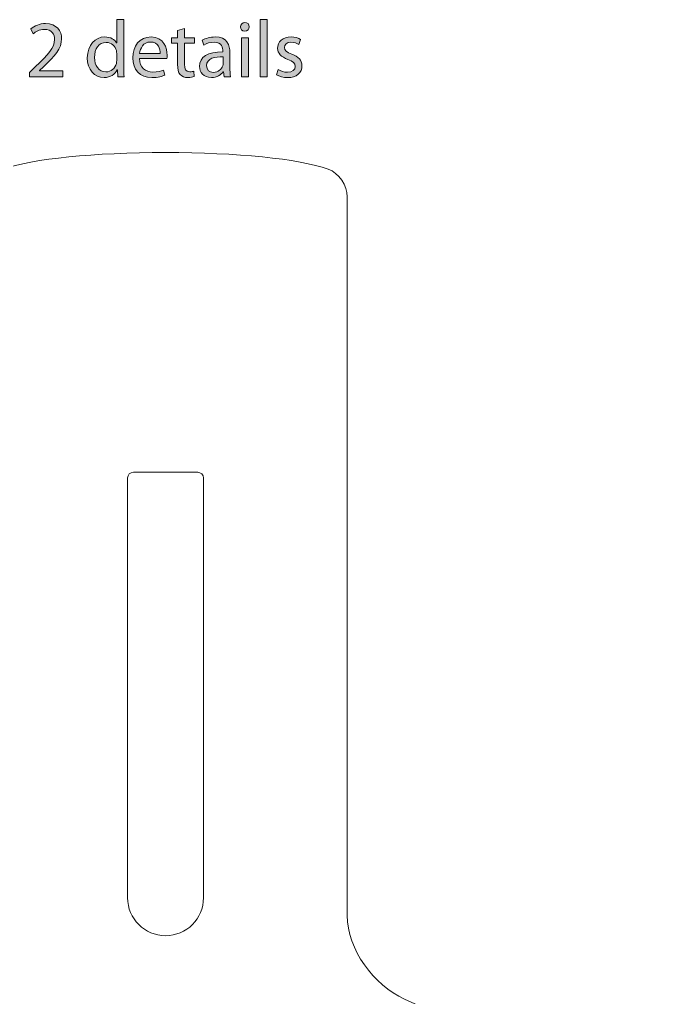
# Model space of a CAD drawing. Header units: inches. Extents: x 110 to 390, y -364 to 80.
# Drawn here: x 247 to 302.2, y -9.8 to 75.3 of the extents above; entities that cross this region are included whole.
import ezdxf

# ---------------------------------------------------------------- set-up
doc = ezdxf.new("R2010")
doc.units = ezdxf.units.IN
doc.header["$MEASUREMENT"] = 0
doc.layers.add('description', color=7, linetype='Continuous')
doc.layers.add('design3', color=7, linetype='Continuous')

# ---------------------------------------------------------------- blocks, each defined once
blk = doc.blocks.new('block 11')
at = {"layer": 'design3', "color": 1, "lineweight": 9}
blk.add_open_spline([(262.995, -1.101), (262.995, -2.924), (261.518, -4.401), (259.696, -4.401), (257.873, -4.401), (256.396, -2.924), (256.396, -1.101), (256.396, -1.101), (256.395, 35.398), (256.395, 35.398), (256.395, 35.675), (256.619, 35.898), (256.895, 35.898), (256.895, 35.898), (262.495, 35.898), (262.495, 35.898), (262.771, 35.898), (262.995, 35.675), (262.995, 35.398), (262.995, 35.398), (262.995, -1.101), (262.995, -1.101)], degree=3, knots=[0, 0, 0, 0, 1, 1, 1, 2, 2, 2, 3, 3, 3, 4, 4, 4, 5, 5, 5, 6, 6, 6, 7, 7, 7, 7], dxfattribs=at)
blk = doc.blocks.new('block 9')
at = {"layer": 'design3', "color": 1, "lineweight": 9}
blk.add_open_spline([(217.195, -53.803), (217.195, -53.803), (220.396, -53.803), (220.396, -53.803), (220.396, -53.803), (220.396, -63.804), (220.396, -63.804), (220.396, -63.804), (217.696, -63.804), (217.696, -63.804), (217.42, -63.804), (217.196, -64.028), (217.196, -64.305), (217.196, -64.305), (217.196, -73.305), (217.196, -73.305), (217.196, -73.581), (217.42, -73.805), (217.696, -73.805), (217.696, -73.805), (220.396, -73.805), (220.396, -73.805), (220.396, -73.805), (220.396, -83.805), (220.396, -83.805), (220.396, -83.805), (217.696, -83.805), (217.696, -83.805), (217.42, -83.805), (217.196, -84.028), (217.196, -84.304), (217.196, -86.011), (217.196, -91.597), (217.196, -93.304), (217.196, -93.58), (217.42, -93.804), (217.696, -93.804), (217.696, -93.804), (220.396, -93.804), (220.396, -93.804), (220.396, -93.804), (220.396, -103.805), (220.396, -103.805), (220.396, -103.805), (217.696, -103.805), (217.696, -103.805), (217.42, -103.805), (217.196, -104.028), (217.196, -104.305), (217.196, -106.011), (217.196, -111.597), (217.196, -113.304), (217.196, -113.581), (217.42, -113.804), (217.696, -113.804), (217.696, -113.804), (220.396, -113.804), (220.396, -113.804), (220.396, -113.804), (220.396, -123.805), (220.396, -123.805), (220.396, -123.805), (217.696, -123.805), (217.696, -123.805), (217.42, -123.805), (217.196, -124.029), (217.196, -124.304), (217.196, -124.304), (217.196, -133.304), (217.196, -133.304), (217.196, -133.58), (217.42, -133.804), (217.696, -133.804), (217.696, -133.804), (220.396, -133.804), (220.396, -133.804), (220.396, -133.804), (220.396, -143.804), (220.396, -143.804), (220.396, -143.804), (217.696, -143.804), (217.696, -143.804), (217.42, -143.804), (217.196, -144.028), (217.196, -144.304), (217.196, -144.304), (217.196, -153.304), (217.196, -153.304), (217.196, -153.581), (217.42, -153.805), (217.696, -153.805), (217.696, -153.805), (220.396, -153.805), (220.396, -153.805), (220.396, -153.805), (220.396, -163.804), (220.396, -163.804), (220.396, -163.804), (217.696, -163.804), (217.696, -163.804), (217.42, -163.804), (217.196, -164.028), (217.196, -164.304), (217.196, -166.011), (217.196, -171.597), (217.196, -173.304), (217.196, -173.58), (217.42, -173.804), (217.696, -173.804), (217.696, -173.804), (220.396, -173.804), (220.396, -173.804), (220.396, -173.804), (220.396, -183.805), (220.396, -183.805), (220.396, -183.805), (217.696, -183.805), (217.696, -183.805), (217.42, -183.805), (217.196, -184.028), (217.196, -184.304), (217.196, -186.011), (217.196, -191.597), (217.196, -193.305), (217.196, -193.58), (217.42, -193.804), (217.696, -193.804), (217.696, -193.804), (220.396, -193.804), (220.396, -193.804), (220.396, -193.804), (220.396, -203.805), (220.396, -203.805), (220.396, -203.805), (217.696, -203.805), (217.696, -203.805), (217.42, -203.805), (217.196, -204.029), (217.196, -204.304), (217.196, -204.304), (217.196, -213.304), (217.196, -213.304), (217.196, -213.581), (217.42, -213.804), (217.696, -213.804), (217.696, -213.804), (220.396, -213.804), (220.396, -213.804), (220.396, -213.804), (220.396, -223.804), (220.396, -223.804), (220.396, -223.804), (217.696, -223.804), (217.696, -223.804), (217.42, -223.804), (217.196, -224.029), (217.196, -224.304), (217.196, -224.304), (217.196, -233.304), (217.196, -233.304), (217.196, -233.581), (217.42, -233.805), (217.696, -233.805), (217.696, -233.805), (220.396, -233.805), (220.396, -233.805), (220.396, -233.805), (220.396, -243.804), (220.396, -243.804), (220.396, -243.804), (217.696, -243.804), (217.696, -243.804), (217.42, -243.804), (217.196, -244.028), (217.196, -244.304), (217.196, -246.011), (217.196, -251.597), (217.196, -253.304), (217.196, -253.58), (217.42, -253.804), (217.696, -253.804), (217.696, -253.804), (220.396, -253.804), (220.396, -253.804), (220.396, -253.804), (220.396, -263.804), (220.396, -263.804), (220.396, -263.804), (217.696, -263.804), (217.696, -263.804), (217.42, -263.804), (217.196, -264.027), (217.196, -264.304), (217.196, -266.01), (217.196, -271.596), (217.196, -273.304), (217.196, -273.58), (217.42, -273.804), (217.696, -273.804), (217.696, -273.804), (220.396, -273.804), (220.396, -273.804), (220.396, -273.804), (220.396, -283.804), (220.396, -283.804), (220.396, -283.804), (217.696, -283.804), (217.696, -283.804), (217.42, -283.804), (217.196, -284.028), (217.196, -284.304), (217.196, -284.304), (217.196, -293.304), (217.196, -293.304), (217.196, -293.58), (217.42, -293.804), (217.696, -293.804), (217.696, -293.804), (220.396, -293.804), (220.396, -293.804), (220.396, -293.804), (220.396, -303.804), (220.396, -303.804), (220.396, -303.804), (217.696, -303.804), (217.696, -303.804), (217.42, -303.804), (217.196, -304.028), (217.196, -304.304), (217.196, -304.304), (217.196, -313.304), (217.196, -313.304), (217.196, -313.58), (217.42, -313.804), (217.696, -313.804), (217.696, -313.804), (220.396, -313.804), (220.396, -313.804), (220.396, -313.804), (220.396, -323.804), (220.396, -323.804), (220.396, -323.804), (217.696, -323.804), (217.696, -323.804), (217.42, -323.804), (217.196, -324.027), (217.196, -324.304), (217.196, -326.01), (217.196, -331.597), (217.196, -333.304), (217.196, -333.58), (217.42, -333.804), (217.696, -333.804), (217.696, -333.804), (220.396, -333.804), (220.396, -333.804), (220.396, -333.804), (220.396, -343.804), (220.396, -343.804), (220.396, -343.804), (217.696, -343.804), (217.696, -343.804), (217.42, -343.804), (217.196, -344.028), (217.196, -344.304), (217.196, -344.304), (217.196, -350.305), (217.196, -350.305), (217.196, -350.581), (217.42, -350.805), (217.696, -350.805), (219.694, -350.805), (226.995, -350.805), (226.995, -350.805), (226.995, -350.805), (226.995, -353.805), (226.995, -353.805), (226.995, -353.805), (220.897, -353.805), (220.897, -353.805), (220.621, -353.805), (220.397, -354.028), (220.397, -354.305), (220.397, -354.305), (220.397, -360.306), (220.397, -360.306), (220.397, -360.581), (220.621, -360.805), (220.897, -360.805), (220.897, -360.805), (231.864, -363.806), (259.695, -363.806), (287.526, -363.806), (298.493, -360.805), (298.493, -360.805), (298.77, -360.805), (298.993, -360.581), (298.993, -360.306), (298.993, -360.306), (298.993, -354.305), (298.993, -354.305), (298.993, -354.028), (298.77, -353.805), (298.493, -353.805), (298.493, -353.805), (292.396, -353.805), (292.396, -353.805), (292.396, -353.805), (292.395, -350.805), (292.395, -350.805), (292.395, -350.805), (299.696, -350.805), (301.694, -350.805), (301.97, -350.805), (302.194, -350.581), (302.194, -350.305), (302.194, -350.305), (302.194, -344.304), (302.194, -344.304), (302.194, -344.028), (301.97, -343.804), (301.694, -343.804), (301.694, -343.804), (298.994, -343.804), (298.994, -343.804), (298.994, -343.804), (298.994, -333.804), (298.994, -333.804), (298.994, -333.804), (301.694, -333.804), (301.694, -333.804), (301.97, -333.804), (302.194, -333.58), (302.194, -333.304), (302.194, -331.596), (302.194, -326.011), (302.194, -324.304), (302.194, -324.028), (301.97, -323.804), (301.694, -323.804), (301.694, -323.804), (298.994, -323.804), (298.994, -323.804), (298.994, -323.804), (298.994, -313.804), (298.994, -313.804), (298.994, -313.804), (301.694, -313.804), (301.694, -313.804), (301.97, -313.804), (302.194, -313.58), (302.194, -313.304), (302.194, -313.304), (302.194, -304.304), (302.194, -304.304), (302.194, -304.028), (301.97, -303.804), (301.694, -303.804), (301.694, -303.804), (298.994, -303.804), (298.994, -303.804), (298.994, -303.804), (298.994, -293.804), (298.994, -293.804), (298.994, -293.804), (301.694, -293.804), (301.694, -293.804), (301.97, -293.804), (302.194, -293.58), (302.194, -293.304), (302.194, -293.304), (302.194, -284.304), (302.194, -284.304), (302.194, -284.028), (301.97, -283.804), (301.694, -283.804), (301.694, -283.804), (298.994, -283.804), (298.994, -283.804), (298.994, -283.804), (298.994, -273.804), (298.994, -273.804), (298.994, -273.804), (301.694, -273.804), (301.694, -273.804), (301.97, -273.804), (302.194, -273.579), (302.194, -273.304), (302.194, -271.596), (302.194, -266.011), (302.194, -264.304), (302.194, -264.028), (301.97, -263.804), (301.694, -263.804), (301.694, -263.804), (298.994, -263.804), (298.994, -263.804), (298.994, -263.804), (298.994, -253.804), (298.994, -253.804), (298.994, -253.804), (301.694, -253.804), (301.694, -253.804), (301.97, -253.804), (302.194, -253.58), (302.194, -253.304), (302.194, -251.597), (302.194, -246.011), (302.194, -244.305), (302.194, -244.028), (301.97, -243.804), (301.694, -243.804), (301.694, -243.804), (298.994, -243.804), (298.994, -243.804), (298.994, -243.804), (298.994, -233.805), (298.994, -233.805), (298.994, -233.805), (301.694, -233.805), (301.694, -233.805), (301.97, -233.805), (302.194, -233.581), (302.194, -233.304), (302.194, -233.304), (302.194, -224.304), (302.194, -224.304), (302.194, -224.029), (301.97, -223.804), (301.694, -223.804), (301.694, -223.804), (298.994, -223.804), (298.994, -223.804), (298.994, -223.804), (298.994, -213.804), (298.994, -213.804), (298.994, -213.804), (301.694, -213.804), (301.694, -213.804), (301.97, -213.804), (302.194, -213.581), (302.194, -213.304), (302.194, -213.304), (302.194, -204.304), (302.194, -204.304), (302.194, -204.029), (301.97, -203.805), (301.694, -203.805), (301.694, -203.805), (298.994, -203.805), (298.994, -203.805), (298.994, -203.805), (298.994, -193.804), (298.994, -193.804), (298.994, -193.804), (301.694, -193.804), (301.694, -193.804), (301.97, -193.804), (302.194, -193.58), (302.194, -193.305), (302.194, -191.597), (302.194, -186.012), (302.194, -184.305), (302.194, -184.029), (301.97, -183.805), (301.694, -183.805), (301.694, -183.805), (298.994, -183.805), (298.994, -183.805), (298.994, -183.805), (298.994, -173.804), (298.994, -173.804), (298.994, -173.804), (301.694, -173.804), (301.694, -173.804), (301.97, -173.804), (302.194, -173.58), (302.194, -173.304), (302.194, -171.597), (302.194, -166.011), (302.194, -164.305), (302.194, -164.028), (301.97, -163.804), (301.694, -163.804), (301.694, -163.804), (298.994, -163.804), (298.994, -163.804), (298.994, -163.804), (298.994, -153.805), (298.994, -153.805), (298.994, -153.805), (301.694, -153.805), (301.694, -153.805), (301.97, -153.805), (302.194, -153.581), (302.194, -153.304), (302.194, -153.304), (302.194, -144.304), (302.194, -144.304), (302.194, -144.028), (301.97, -143.804), (301.694, -143.804), (301.694, -143.804), (298.994, -143.804), (298.994, -143.804), (298.994, -143.804), (298.994, -133.804), (298.994, -133.804), (298.994, -133.804), (301.694, -133.804), (301.694, -133.804), (301.97, -133.804), (302.194, -133.58), (302.194, -133.304), (302.194, -133.304), (302.194, -124.304), (302.194, -124.304), (302.194, -124.029), (301.97, -123.805), (301.694, -123.805), (301.694, -123.805), (298.994, -123.805), (298.994, -123.805), (298.994, -123.805), (298.994, -113.804), (298.994, -113.804), (298.994, -113.804), (301.694, -113.804), (301.694, -113.804), (301.97, -113.804), (302.194, -113.58), (302.194, -113.304), (302.194, -111.597), (302.194, -106.012), (302.194, -104.305), (302.194, -104.029), (301.97, -103.805), (301.694, -103.805), (301.694, -103.805), (298.994, -103.805), (298.994, -103.805), (298.994, -103.805), (298.994, -93.804), (298.994, -93.804), (298.994, -93.804), (301.694, -93.804), (301.694, -93.804), (301.97, -93.804), (302.194, -93.58), (302.194, -93.304), (302.194, -91.597), (302.194, -86.012), (302.194, -84.305), (302.194, -84.029), (301.97, -83.805), (301.694, -83.805), (301.694, -83.805), (298.994, -83.805), (298.994, -83.805), (298.994, -83.805), (298.994, -73.805), (298.994, -73.805), (298.994, -73.805), (301.694, -73.805), (301.694, -73.805), (301.97, -73.805), (302.194, -73.581), (302.194, -73.305), (302.194, -73.305), (302.194, -64.305), (302.194, -64.305), (302.194, -64.028), (301.97, -63.804), (301.694, -63.804), (301.694, -63.804), (298.994, -63.804), (298.994, -63.804), (298.994, -63.804), (298.994, -53.803), (298.994, -53.803), (298.994, -53.803), (302.19, -53.803), (302.19, -53.805), (302.19, -53.805), (302.19, -39.805), (302.195, -39.805), (302.195, -26.96), (293.434, -15.778), (280.472, -9.908), (277.787, -8.693), (275.494, -5.595), (275.494, -2.647), (275.494, -2.647), (275.494, 59.837), (275.494, 59.837), (275.494, 60.821), (274.76, 61.93), (273.832, 62.256), (271.24, 63.166), (265.882, 63.695), (259.695, 63.695), (253.508, 63.695), (248.152, 63.166), (245.559, 62.256), (244.632, 61.93), (243.897, 60.821), (243.897, 59.837), (243.897, 59.837), (243.897, -2.647), (243.897, -2.647), (243.897, -5.595), (241.606, -8.693), (238.918, -9.908), (225.957, -15.778), (217.195, -26.96), (217.195, -39.798), (217.195, -39.805), (217.195, -53.805), (217.195, -53.803)], degree=3, knots=[0, 0, 0, 0, 1, 1, 1, 2, 2, 2, 3, 3, 3, 4, 4, 4, 5, 5, 5, 6, 6, 6, 7, 7, 7, 8, 8, 8, 9, 9, 9, 10, 10, 10, 11, 11, 11, 12, 12, 12, 13, 13, 13, 14, 14, 14, 15, 15, 15, 16, 16, 16, 17, 17, 17, 18, 18, 18, 19, 19, 19, 20, 20, 20, 21, 21, 21, 22, 22, 22, 23, 23, 23, 24, 24, 24, 25, 25, 25, 26, 26, 26, 27, 27, 27, 28, 28, 28, 29, 29, 29, 30, 30, 30, 31, 31, 31, 32, 32, 32, 33, 33, 33, 34, 34, 34, 35, 35, 35, 36, 36, 36, 37, 37, 37, 38, 38, 38, 39, 39, 39, 40, 40, 40, 41, 41, 41, 42, 42, 42, 43, 43, 43, 44, 44, 44, 45, 45, 45, 46, 46, 46, 47, 47, 47, 48, 48, 48, 49, 49, 49, 50, 50, 50, 51, 51, 51, 52, 52, 52, 53, 53, 53, 54, 54, 54, 55, 55, 55, 56, 56, 56, 57, 57, 57, 58, 58, 58, 59, 59, 59, 60, 60, 60, 61, 61, 61, 62, 62, 62, 63, 63, 63, 64, 64, 64, 65, 65, 65, 66, 66, 66, 67, 67, 67, 68, 68, 68, 69, 69, 69, 70, 70, 70, 71, 71, 71, 72, 72, 72, 73, 73, 73, 74, 74, 74, 75, 75, 75, 76, 76, 76, 77, 77, 77, 78, 78, 78, 79, 79, 79, 80, 80, 80, 81, 81, 81, 82, 82, 82, 83, 83, 83, 84, 84, 84, 85, 85, 85, 86, 86, 86, 87, 87, 87, 88, 88, 88, 89, 89, 89, 90, 90, 90, 91, 91, 91, 92, 92, 92, 93, 93, 93, 94, 94, 94, 95, 95, 95, 96, 96, 96, 97, 97, 97, 98, 98, 98, 99, 99, 99, 100, 100, 100, 101, 101, 101, 102, 102, 102, 103, 103, 103, 104, 104, 104, 105, 105, 105, 106, 106, 106, 107, 107, 107, 108, 108, 108, 109, 109, 109, 110, 110, 110, 111, 111, 111, 112, 112, 112, 113, 113, 113, 114, 114, 114, 115, 115, 115, 116, 116, 116, 117, 117, 117, 118, 118, 118, 119, 119, 119, 120, 120, 120, 121, 121, 121, 122, 122, 122, 123, 123, 123, 124, 124, 124, 125, 125, 125, 126, 126, 126, 127, 127, 127, 128, 128, 128, 129, 129, 129, 130, 130, 130, 131, 131, 131, 132, 132, 132, 133, 133, 133, 134, 134, 134, 135, 135, 135, 136, 136, 136, 137, 137, 137, 138, 138, 138, 139, 139, 139, 140, 140, 140, 141, 141, 141, 142, 142, 142, 143, 143, 143, 144, 144, 144, 145, 145, 145, 146, 146, 146, 147, 147, 147, 148, 148, 148, 149, 149, 149, 150, 150, 150, 151, 151, 151, 152, 152, 152, 153, 153, 153, 154, 154, 154, 155, 155, 155, 156, 156, 156, 157, 157, 157, 158, 158, 158, 159, 159, 159, 160, 160, 160, 161, 161, 161, 162, 162, 162, 163, 163, 163, 164, 164, 164, 165, 165, 165, 166, 166, 166, 167, 167, 167, 168, 168, 168, 169, 169, 169, 170, 170, 170, 171, 171, 171, 172, 172, 172, 173, 173, 173, 174, 174, 174, 175, 175, 175, 176, 176, 176, 177, 177, 177, 178, 178, 178, 179, 179, 179, 180, 180, 180, 181, 181, 181, 182, 182, 182, 183, 183, 183, 184, 184, 184, 185, 185, 185, 186, 186, 186, 187, 187, 187, 188, 188, 188, 189, 189, 189, 190, 190, 190, 191, 191, 191, 192, 192, 192, 193, 193, 193, 194, 194, 194, 195, 195, 195, 196, 196, 196, 197, 197, 197, 198, 198, 198, 199, 199, 199, 200, 200, 200, 201, 201, 201, 202, 202, 202, 203, 203, 203, 204, 204, 204, 205, 205, 205, 206, 206, 206, 206], dxfattribs=at)
at = {"layer": 'design3'}
blk.add_blockref('block 11', (0, 0), dxfattribs=at)
blk = doc.blocks.new('block 7')
at = {"layer": 'design3'}
blk.add_blockref('block 9', (0, 0), dxfattribs=at)
blk = doc.blocks.new('block 16')
at = {"layer": 'description'}
h = blk.add_hatch(color=252, dxfattribs=at)
h.dxf.hatch_style = 2
edge = h.paths.add_edge_path()
edge.add_spline(control_points=[(247.869, 70.294), (247.869, 70.294), (247.869, 70.672), (247.869, 70.672), (247.869, 70.672), (248.352, 71.141), (248.352, 71.141), (249.513, 72.246), (250.045, 72.834), (250.045, 73.52), (250.045, 73.982), (249.828, 74.409), (249.149, 74.409), (248.737, 74.409), (248.394, 74.199), (248.184, 74.024), (248.184, 74.024), (247.988, 74.458), (247.988, 74.458), (248.296, 74.717), (248.751, 74.92), (249.268, 74.92), (250.248, 74.92), (250.661, 74.248), (250.661, 73.597), (250.661, 72.757), (250.052, 72.078), (249.094, 71.155), (249.094, 71.155), (248.737, 70.819), (248.737, 70.819), (248.737, 70.819), (248.737, 70.805), (248.737, 70.805), (248.737, 70.805), (250.773, 70.805), (250.773, 70.805), (250.773, 70.805), (250.773, 70.294), (250.773, 70.294), (250.773, 70.294), (247.869, 70.294), (247.869, 70.294)], knot_values=[0, 0, 0, 0, 1, 1, 1, 2, 2, 2, 3, 3, 3, 4, 4, 4, 5, 5, 5, 6, 6, 6, 7, 7, 7, 8, 8, 8, 9, 9, 9, 10, 10, 10, 11, 11, 11, 12, 12, 12, 13, 13, 13, 14, 14, 14, 14], degree=3, periodic=1)
h = blk.add_hatch(color=252, dxfattribs=at)
h.dxf.hatch_style = 2
edge = h.paths.add_edge_path()
edge.add_spline(control_points=[(256.058, 75.262), (256.058, 75.262), (256.058, 71.169), (256.058, 71.169), (256.058, 70.868), (256.072, 70.525), (256.086, 70.294), (256.086, 70.294), (255.54, 70.294), (255.54, 70.294), (255.54, 70.294), (255.512, 70.882), (255.512, 70.882), (255.512, 70.882), (255.491, 70.882), (255.491, 70.882), (255.309, 70.504), (254.903, 70.217), (254.35, 70.217), (253.532, 70.217), (252.895, 70.91), (252.895, 71.938), (252.888, 73.065), (253.594, 73.751), (254.413, 73.751), (254.938, 73.751), (255.281, 73.506), (255.435, 73.24), (255.435, 73.24), (255.449, 73.24), (255.449, 73.24), (255.449, 73.24), (255.449, 75.262), (255.449, 75.262), (255.449, 75.262), (256.058, 75.262), (256.058, 75.262)], knot_values=[0, 0, 0, 0, 1, 1, 1, 2, 2, 2, 3, 3, 3, 4, 4, 4, 5, 5, 5, 6, 6, 6, 7, 7, 7, 8, 8, 8, 9, 9, 9, 10, 10, 10, 11, 11, 11, 12, 12, 12, 12], degree=3, periodic=1)
edge = h.paths.add_edge_path()
edge.add_spline(control_points=[(255.449, 72.302), (255.449, 72.379), (255.442, 72.484), (255.421, 72.561), (255.33, 72.946), (254.994, 73.268), (254.532, 73.268), (253.895, 73.268), (253.518, 72.708), (253.518, 71.966), (253.518, 71.281), (253.86, 70.714), (254.518, 70.714), (254.931, 70.714), (255.309, 70.994), (255.421, 71.449), (255.442, 71.533), (255.449, 71.617), (255.449, 71.715), (255.449, 71.715), (255.449, 72.302), (255.449, 72.302)], knot_values=[0, 0, 0, 0, 1, 1, 1, 2, 2, 2, 3, 3, 3, 4, 4, 4, 5, 5, 5, 6, 6, 6, 7, 7, 7, 7], degree=3, periodic=1)
h = blk.add_hatch(color=252, dxfattribs=at)
h.dxf.hatch_style = 2
edge = h.paths.add_edge_path()
edge.add_spline(control_points=[(266.971, 74.633), (266.971, 74.423), (266.824, 74.255), (266.58, 74.255), (266.356, 74.255), (266.209, 74.423), (266.209, 74.633), (266.209, 74.843), (266.363, 75.018), (266.593, 75.018), (266.817, 75.018), (266.971, 74.85), (266.971, 74.633)], knot_values=[0, 0, 0, 0, 1, 1, 1, 2, 2, 2, 3, 3, 3, 4, 4, 4, 4], degree=3, periodic=1)
h.paths.add_polyline_path([(266.285, 70.294), (266.285, 73.681), (266.901, 73.681), (266.901, 70.294)])
h = blk.add_hatch(color=252, dxfattribs=at)
h.dxf.hatch_style = 2
h.paths.add_polyline_path([(267.924, 75.262), (268.539, 75.262), (268.539, 70.294), (267.924, 70.294)])
h = blk.add_hatch(color=252, dxfattribs=at)
h.dxf.hatch_style = 2
edge = h.paths.add_edge_path()
edge.add_spline(control_points=[(261.336, 74.493), (261.336, 74.493), (261.336, 73.681), (261.336, 73.681), (261.336, 73.681), (262.218, 73.681), (262.218, 73.681), (262.218, 73.681), (262.218, 73.212), (262.218, 73.212), (262.218, 73.212), (261.336, 73.212), (261.336, 73.212), (261.336, 73.212), (261.336, 71.386), (261.336, 71.386), (261.336, 70.966), (261.455, 70.728), (261.798, 70.728), (261.966, 70.728), (262.064, 70.742), (262.155, 70.77), (262.155, 70.77), (262.183, 70.301), (262.183, 70.301), (262.064, 70.259), (261.875, 70.217), (261.637, 70.217), (261.35, 70.217), (261.119, 70.315), (260.972, 70.476), (260.804, 70.665), (260.735, 70.966), (260.735, 71.365), (260.735, 71.365), (260.735, 73.212), (260.735, 73.212), (260.735, 73.212), (260.21, 73.212), (260.21, 73.212), (260.21, 73.212), (260.21, 73.681), (260.21, 73.681), (260.21, 73.681), (260.735, 73.681), (260.735, 73.681), (260.735, 73.681), (260.735, 74.311), (260.735, 74.311), (260.735, 74.311), (261.336, 74.493), (261.336, 74.493)], knot_values=[0, 0, 0, 0, 1, 1, 1, 2, 2, 2, 3, 3, 3, 4, 4, 4, 5, 5, 5, 6, 6, 6, 7, 7, 7, 8, 8, 8, 9, 9, 9, 10, 10, 10, 11, 11, 11, 12, 12, 12, 13, 13, 13, 14, 14, 14, 15, 15, 15, 16, 16, 16, 17, 17, 17, 17], degree=3, periodic=1)
h = blk.add_hatch(color=252, dxfattribs=at)
h.dxf.hatch_style = 2
edge = h.paths.add_edge_path()
edge.add_spline(control_points=[(257.43, 71.875), (257.445, 71.043), (257.969, 70.7), (258.592, 70.7), (259.033, 70.7), (259.306, 70.777), (259.53, 70.875), (259.53, 70.875), (259.642, 70.434), (259.642, 70.434), (259.425, 70.336), (259.047, 70.217), (258.508, 70.217), (257.465, 70.217), (256.843, 70.91), (256.843, 71.931), (256.843, 72.953), (257.445, 73.751), (258.431, 73.751), (259.544, 73.751), (259.831, 72.785), (259.831, 72.162), (259.831, 72.036), (259.824, 71.946), (259.81, 71.875), (259.81, 71.875), (257.43, 71.875), (257.43, 71.875)], knot_values=[0, 0, 0, 0, 1, 1, 1, 2, 2, 2, 3, 3, 3, 4, 4, 4, 5, 5, 5, 6, 6, 6, 7, 7, 7, 8, 8, 8, 9, 9, 9, 9], degree=3, periodic=1)
edge = h.paths.add_edge_path()
edge.add_spline(control_points=[(259.236, 72.316), (259.243, 72.701), (259.075, 73.31), (258.382, 73.31), (257.753, 73.31), (257.487, 72.743), (257.438, 72.316), (257.438, 72.316), (259.236, 72.316), (259.236, 72.316)], knot_values=[0, 0, 0, 0, 1, 1, 1, 2, 2, 2, 3, 3, 3, 3], degree=3, periodic=1)
h = blk.add_hatch(color=252, dxfattribs=at)
h.dxf.hatch_style = 2
edge = h.paths.add_edge_path()
edge.add_spline(control_points=[(265.291, 71.106), (265.291, 70.812), (265.305, 70.525), (265.34, 70.294), (265.34, 70.294), (264.787, 70.294), (264.787, 70.294), (264.787, 70.294), (264.738, 70.721), (264.738, 70.721), (264.738, 70.721), (264.717, 70.721), (264.717, 70.721), (264.528, 70.455), (264.164, 70.217), (263.681, 70.217), (262.995, 70.217), (262.646, 70.7), (262.646, 71.19), (262.646, 72.008), (263.374, 72.456), (264.682, 72.449), (264.682, 72.449), (264.682, 72.519), (264.682, 72.519), (264.682, 72.792), (264.605, 73.303), (263.912, 73.296), (263.59, 73.296), (263.261, 73.205), (263.024, 73.044), (263.024, 73.044), (262.884, 73.457), (262.884, 73.457), (263.163, 73.632), (263.576, 73.751), (264.003, 73.751), (265.039, 73.751), (265.291, 73.044), (265.291, 72.372), (265.291, 72.372), (265.291, 71.106), (265.291, 71.106)], knot_values=[0, 0, 0, 0, 1, 1, 1, 2, 2, 2, 3, 3, 3, 4, 4, 4, 5, 5, 5, 6, 6, 6, 7, 7, 7, 8, 8, 8, 9, 9, 9, 10, 10, 10, 11, 11, 11, 12, 12, 12, 13, 13, 13, 14, 14, 14, 14], degree=3, periodic=1)
edge = h.paths.add_edge_path()
edge.add_spline(control_points=[(264.696, 72.022), (264.024, 72.036), (263.261, 71.917), (263.261, 71.26), (263.261, 70.854), (263.527, 70.672), (263.835, 70.672), (264.283, 70.672), (264.57, 70.952), (264.668, 71.239), (264.689, 71.309), (264.696, 71.379), (264.696, 71.435), (264.696, 71.435), (264.696, 72.022), (264.696, 72.022)], knot_values=[0, 0, 0, 0, 1, 1, 1, 2, 2, 2, 3, 3, 3, 4, 4, 4, 5, 5, 5, 5], degree=3, periodic=1)
h = blk.add_hatch(color=252, dxfattribs=at)
h.dxf.hatch_style = 2
edge = h.paths.add_edge_path()
edge.add_spline(control_points=[(269.491, 70.917), (269.68, 70.805), (270.002, 70.679), (270.31, 70.679), (270.751, 70.679), (270.961, 70.896), (270.961, 71.183), (270.961, 71.477), (270.786, 71.63), (270.338, 71.798), (269.722, 72.022), (269.436, 72.351), (269.436, 72.757), (269.436, 73.303), (269.883, 73.751), (270.604, 73.751), (270.947, 73.751), (271.248, 73.66), (271.43, 73.541), (271.43, 73.541), (271.283, 73.093), (271.283, 73.093), (271.15, 73.177), (270.905, 73.296), (270.59, 73.296), (270.226, 73.296), (270.03, 73.086), (270.03, 72.834), (270.03, 72.554), (270.226, 72.428), (270.667, 72.253), (271.248, 72.036), (271.556, 71.742), (271.556, 71.239), (271.556, 70.637), (271.087, 70.217), (270.296, 70.217), (269.925, 70.217), (269.582, 70.315), (269.345, 70.455), (269.345, 70.455), (269.491, 70.917), (269.491, 70.917)], knot_values=[0, 0, 0, 0, 1, 1, 1, 2, 2, 2, 3, 3, 3, 4, 4, 4, 5, 5, 5, 6, 6, 6, 7, 7, 7, 8, 8, 8, 9, 9, 9, 10, 10, 10, 11, 11, 11, 12, 12, 12, 13, 13, 13, 14, 14, 14, 14], degree=3, periodic=1)
at = {"layer": 'description', "lineweight": 0}
for points in [[(267.924, 75.262), (268.539, 75.262), (268.539, 70.294), (267.924, 70.294), (267.924, 75.262)], [(266.285, 70.294), (266.285, 73.681), (266.901, 73.681), (266.901, 70.294), (266.285, 70.294)]]:
    blk.add_lwpolyline(points, dxfattribs=at)
for points, knots in [([(247.869, 70.294), (247.869, 70.294), (247.869, 70.672), (247.869, 70.672), (247.869, 70.672), (248.352, 71.141), (248.352, 71.141), (249.513, 72.246), (250.045, 72.834), (250.045, 73.52), (250.045, 73.982), (249.828, 74.409), (249.149, 74.409), (248.737, 74.409), (248.394, 74.199), (248.184, 74.024), (248.184, 74.024), (247.988, 74.458), (247.988, 74.458), (248.296, 74.717), (248.751, 74.92), (249.268, 74.92), (250.248, 74.92), (250.661, 74.248), (250.661, 73.597), (250.661, 72.757), (250.052, 72.078), (249.094, 71.155), (249.094, 71.155), (248.737, 70.819), (248.737, 70.819), (248.737, 70.819), (248.737, 70.805), (248.737, 70.805), (248.737, 70.805), (250.773, 70.805), (250.773, 70.805), (250.773, 70.805), (250.773, 70.294), (250.773, 70.294), (250.773, 70.294), (247.869, 70.294), (247.869, 70.294)], [0, 0, 0, 0, 1, 1, 1, 2, 2, 2, 3, 3, 3, 4, 4, 4, 5, 5, 5, 6, 6, 6, 7, 7, 7, 8, 8, 8, 9, 9, 9, 10, 10, 10, 11, 11, 11, 12, 12, 12, 13, 13, 13, 14, 14, 14, 14]), ([(256.058, 75.262), (256.058, 75.262), (256.058, 71.169), (256.058, 71.169), (256.058, 70.868), (256.072, 70.525), (256.086, 70.294), (256.086, 70.294), (255.54, 70.294), (255.54, 70.294), (255.54, 70.294), (255.512, 70.882), (255.512, 70.882), (255.512, 70.882), (255.491, 70.882), (255.491, 70.882), (255.309, 70.504), (254.903, 70.217), (254.35, 70.217), (253.532, 70.217), (252.895, 70.91), (252.895, 71.938), (252.888, 73.065), (253.594, 73.751), (254.413, 73.751), (254.938, 73.751), (255.281, 73.506), (255.435, 73.24), (255.435, 73.24), (255.449, 73.24), (255.449, 73.24), (255.449, 73.24), (255.449, 75.262), (255.449, 75.262), (255.449, 75.262), (256.058, 75.262), (256.058, 75.262)], [0, 0, 0, 0, 1, 1, 1, 2, 2, 2, 3, 3, 3, 4, 4, 4, 5, 5, 5, 6, 6, 6, 7, 7, 7, 8, 8, 8, 9, 9, 9, 10, 10, 10, 11, 11, 11, 12, 12, 12, 12]), ([(266.971, 74.633), (266.971, 74.423), (266.824, 74.255), (266.58, 74.255), (266.356, 74.255), (266.209, 74.423), (266.209, 74.633), (266.209, 74.843), (266.363, 75.018), (266.593, 75.018), (266.817, 75.018), (266.971, 74.85), (266.971, 74.633)], [0, 0, 0, 0, 1, 1, 1, 2, 2, 2, 3, 3, 3, 4, 4, 4, 4]), ([(261.336, 74.493), (261.336, 74.493), (261.336, 73.681), (261.336, 73.681), (261.336, 73.681), (262.218, 73.681), (262.218, 73.681), (262.218, 73.681), (262.218, 73.212), (262.218, 73.212), (262.218, 73.212), (261.336, 73.212), (261.336, 73.212), (261.336, 73.212), (261.336, 71.386), (261.336, 71.386), (261.336, 70.966), (261.455, 70.728), (261.798, 70.728), (261.966, 70.728), (262.064, 70.742), (262.155, 70.77), (262.155, 70.77), (262.183, 70.301), (262.183, 70.301), (262.064, 70.259), (261.875, 70.217), (261.637, 70.217), (261.35, 70.217), (261.119, 70.315), (260.972, 70.476), (260.804, 70.665), (260.735, 70.966), (260.735, 71.365), (260.735, 71.365), (260.735, 73.212), (260.735, 73.212), (260.735, 73.212), (260.21, 73.212), (260.21, 73.212), (260.21, 73.212), (260.21, 73.681), (260.21, 73.681), (260.21, 73.681), (260.735, 73.681), (260.735, 73.681), (260.735, 73.681), (260.735, 74.311), (260.735, 74.311), (260.735, 74.311), (261.336, 74.493), (261.336, 74.493)], [0, 0, 0, 0, 1, 1, 1, 2, 2, 2, 3, 3, 3, 4, 4, 4, 5, 5, 5, 6, 6, 6, 7, 7, 7, 8, 8, 8, 9, 9, 9, 10, 10, 10, 11, 11, 11, 12, 12, 12, 13, 13, 13, 14, 14, 14, 15, 15, 15, 16, 16, 16, 17, 17, 17, 17]), ([(255.449, 72.302), (255.449, 72.379), (255.442, 72.484), (255.421, 72.561), (255.33, 72.946), (254.994, 73.268), (254.532, 73.268), (253.895, 73.268), (253.518, 72.708), (253.518, 71.966), (253.518, 71.281), (253.86, 70.714), (254.518, 70.714), (254.931, 70.714), (255.309, 70.994), (255.421, 71.449), (255.442, 71.533), (255.449, 71.617), (255.449, 71.715), (255.449, 71.715), (255.449, 72.302), (255.449, 72.302)], [0, 0, 0, 0, 1, 1, 1, 2, 2, 2, 3, 3, 3, 4, 4, 4, 5, 5, 5, 6, 6, 6, 7, 7, 7, 7]), ([(257.43, 71.875), (257.445, 71.043), (257.969, 70.7), (258.592, 70.7), (259.033, 70.7), (259.306, 70.777), (259.53, 70.875), (259.53, 70.875), (259.642, 70.434), (259.642, 70.434), (259.425, 70.336), (259.047, 70.217), (258.508, 70.217), (257.465, 70.217), (256.843, 70.91), (256.843, 71.931), (256.843, 72.953), (257.445, 73.751), (258.431, 73.751), (259.544, 73.751), (259.831, 72.785), (259.831, 72.162), (259.831, 72.036), (259.824, 71.946), (259.81, 71.875), (259.81, 71.875), (257.43, 71.875), (257.43, 71.875)], [0, 0, 0, 0, 1, 1, 1, 2, 2, 2, 3, 3, 3, 4, 4, 4, 5, 5, 5, 6, 6, 6, 7, 7, 7, 8, 8, 8, 9, 9, 9, 9]), ([(259.236, 72.316), (259.243, 72.701), (259.075, 73.31), (258.382, 73.31), (257.753, 73.31), (257.487, 72.743), (257.438, 72.316), (257.438, 72.316), (259.236, 72.316), (259.236, 72.316)], [0, 0, 0, 0, 1, 1, 1, 2, 2, 2, 3, 3, 3, 3]), ([(265.291, 71.106), (265.291, 70.812), (265.305, 70.525), (265.34, 70.294), (265.34, 70.294), (264.787, 70.294), (264.787, 70.294), (264.787, 70.294), (264.738, 70.721), (264.738, 70.721), (264.738, 70.721), (264.717, 70.721), (264.717, 70.721), (264.528, 70.455), (264.164, 70.217), (263.681, 70.217), (262.995, 70.217), (262.646, 70.7), (262.646, 71.19), (262.646, 72.008), (263.374, 72.456), (264.682, 72.449), (264.682, 72.449), (264.682, 72.519), (264.682, 72.519), (264.682, 72.792), (264.605, 73.303), (263.912, 73.296), (263.59, 73.296), (263.261, 73.205), (263.024, 73.044), (263.024, 73.044), (262.884, 73.457), (262.884, 73.457), (263.163, 73.632), (263.576, 73.751), (264.003, 73.751), (265.039, 73.751), (265.291, 73.044), (265.291, 72.372), (265.291, 72.372), (265.291, 71.106), (265.291, 71.106)], [0, 0, 0, 0, 1, 1, 1, 2, 2, 2, 3, 3, 3, 4, 4, 4, 5, 5, 5, 6, 6, 6, 7, 7, 7, 8, 8, 8, 9, 9, 9, 10, 10, 10, 11, 11, 11, 12, 12, 12, 13, 13, 13, 14, 14, 14, 14]), ([(269.491, 70.917), (269.68, 70.805), (270.002, 70.679), (270.31, 70.679), (270.751, 70.679), (270.961, 70.896), (270.961, 71.183), (270.961, 71.477), (270.786, 71.63), (270.338, 71.798), (269.722, 72.022), (269.436, 72.351), (269.436, 72.757), (269.436, 73.303), (269.883, 73.751), (270.604, 73.751), (270.947, 73.751), (271.248, 73.66), (271.43, 73.541), (271.43, 73.541), (271.283, 73.093), (271.283, 73.093), (271.15, 73.177), (270.905, 73.296), (270.59, 73.296), (270.226, 73.296), (270.03, 73.086), (270.03, 72.834), (270.03, 72.554), (270.226, 72.428), (270.667, 72.253), (271.248, 72.036), (271.556, 71.742), (271.556, 71.239), (271.556, 70.637), (271.087, 70.217), (270.296, 70.217), (269.925, 70.217), (269.582, 70.315), (269.345, 70.455), (269.345, 70.455), (269.491, 70.917), (269.491, 70.917)], [0, 0, 0, 0, 1, 1, 1, 2, 2, 2, 3, 3, 3, 4, 4, 4, 5, 5, 5, 6, 6, 6, 7, 7, 7, 8, 8, 8, 9, 9, 9, 10, 10, 10, 11, 11, 11, 12, 12, 12, 13, 13, 13, 14, 14, 14, 14]), ([(264.696, 72.022), (264.024, 72.036), (263.261, 71.917), (263.261, 71.26), (263.261, 70.854), (263.527, 70.672), (263.835, 70.672), (264.283, 70.672), (264.57, 70.952), (264.668, 71.239), (264.689, 71.309), (264.696, 71.379), (264.696, 71.435), (264.696, 71.435), (264.696, 72.022), (264.696, 72.022)], [0, 0, 0, 0, 1, 1, 1, 2, 2, 2, 3, 3, 3, 4, 4, 4, 5, 5, 5, 5])]:
    blk.add_open_spline(points, degree=3, knots=knots, dxfattribs=at)
blk = doc.blocks.new('block 13')
at = {"layer": 'description'}
blk.add_blockref('block 16', (0, 0), dxfattribs=at)

msp = doc.modelspace()

# ---------------------------------------------------------------- block references
at = {"layer": 'description'}
msp.add_blockref('block 13', (0, 0), dxfattribs=at)
at = {"layer": 'design3'}
msp.add_blockref('block 7', (0, 0), dxfattribs=at)

doc.saveas('drawing.dxf')
